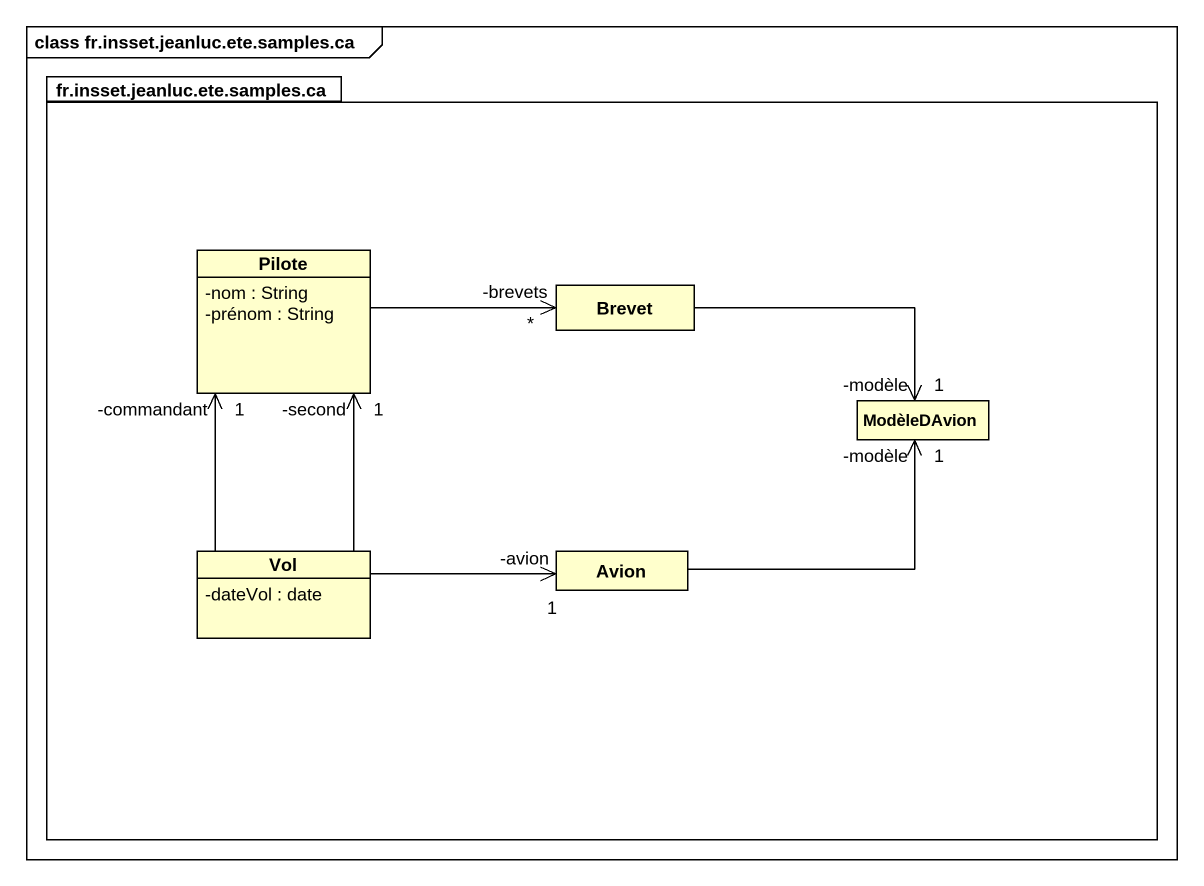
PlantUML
@startuml
mainframe class fr.insset.jeanluc.ete.samples.ca
hide circle
hide empty members
skinparam classAttributeIconSize 0
package "fr.insset.jeanluc.ete.samples.ca" as fr_insset_jeanluc_ete {
  class Pilote {
    -nom : String
    -prénom : String
  }
  class Brevet
  class ModèleDAvion
  class Vol {
    -dateVol : date
  }
  class Avion
}
Pilote -right-> "*\n-brevets" Brevet
Brevet -right-> "-modèle\n1" ModèleDAvion
Vol -up-> "-commandant\n1" Pilote
Vol -up-> "-second\n1" Pilote
Vol -right-> "-avion\n1" Avion
Avion -right-> "-modèle\n1" ModèleDAvion
@enduml
